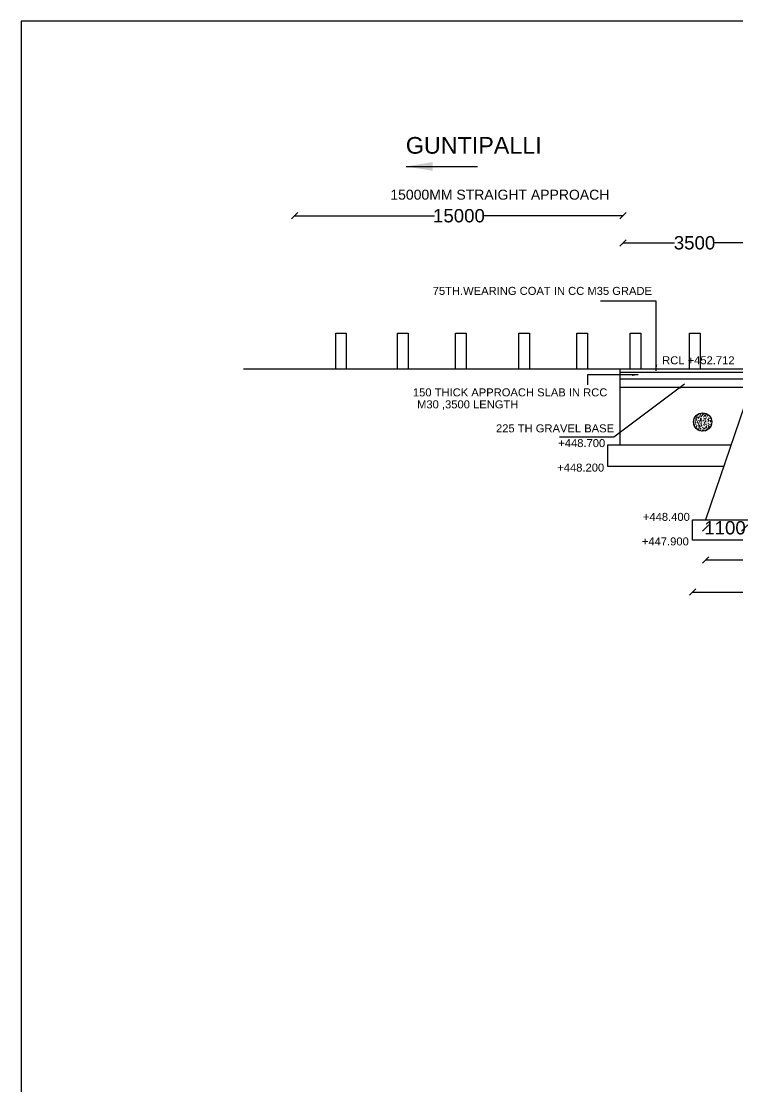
# Model space of a CAD drawing. Header units: millimetres. Extents: x 5124 to 3289338, y 2311 to 45959500.
# Drawn here: x 3241429 to 3252169, y 45943520 to 45959500 of the extents above; entities that cross this region are included whole.
import ezdxf

# ---------------------------------------------------------------- set-up
doc = ezdxf.new("R2010")
doc.units = ezdxf.units.MM
doc.header["$MEASUREMENT"] = 0
doc.layers.add('DRAWING', color=7, linetype='Continuous')
doc.layers.add('TEXT', color=7, linetype='Continuous')
doc.styles.get("Standard").update_dxf_attribs({"font": 'arial.ttf', "height": 200})
doc.dimstyles.get("Standard").update_dxf_attribs({"dimtxt": 200, "dimasz": 110, "dimexe": 0.18, "dimexo": 0.0625, "dimgap": 0.09, "dimtad": 0, "dimtih": 1, "dimtoh": 1, "dimdec": 0, "dimzin": 0, "dimdsep": 46, "dimtxsty": 'Standard', "dimblk": 'OBLIQUE', "dimcen": 0.09, "dimse1": 1, "dimse2": 1, "dimadec": 0, "dimazin": 0, "dimtfac": 1, "dimtdec": 0, "dimtofl": 0, "dimtmove": 0, "dimatfit": 3, "dimfxl": 1, "dimtolj": 1, "dimtzin": 0, "dimarcsym": 0})

# ---------------------------------------------------------------- blocks, each defined once
blk = doc.blocks.new('_Oblique')
at = {"color": 0, "linetype": 'ByBlock', "lineweight": -2}
blk.add_line((-0.5, -0.5), (0.5, 0.5), dxfattribs=at)
blk = doc.blocks.new('*D27')
at = {"layer": 'Defpoints', "color": 0, "transparency": 16777216}
for p in [(3245528, 45956583), (3245528, 45956583), (3250452, 45954285)]:
    blk.add_point(p, dxfattribs=at)
at = {"layer": 'DRAWING', "color": 0, "lineweight": -2, "transparency": 16777216}
for p, q in [((3245528, 45956583), (3247623, 45956583)), ((3250452, 45956583), (3248356, 45956583))]:
    blk.add_line(p, q, dxfattribs=at)
at = {"layer": 'DRAWING', "color": 0, "lineweight": -2, "transparency": 16777216, "xscale": 95, "yscale": 95, "zscale": 95, "rotation": 180}
blk.add_blockref('_Oblique', (3245528, 45956583), dxfattribs=at)
at = {"layer": 'DRAWING', "color": 0, "lineweight": -2, "transparency": 16777216, "xscale": 95, "yscale": 95, "zscale": 95}
blk.add_blockref('_Oblique', (3250452, 45956583), dxfattribs=at)
at = {"layer": 'DRAWING', "color": 0, "transparency": 16777216, "insert": (3247990, 45956583), "char_height": 200, "attachment_point": 5}
blk.add_mtext('\\A1;15000', dxfattribs=at)
blk = doc.blocks.new('*D28')
at = {"layer": 'Defpoints', "color": 0, "transparency": 16777216}
for p in [(3250452, 45956583), (3252592, 45956177), (3252592, 45954823)]:
    blk.add_point(p, dxfattribs=at)
at = {"layer": 'DRAWING', "color": 0, "lineweight": -2, "transparency": 16777216}
for p, q in [((3250452, 45956177), (3251224, 45956177)), ((3252592, 45956177), (3251820, 45956177))]:
    blk.add_line(p, q, dxfattribs=at)
at = {"layer": 'DRAWING', "color": 0, "lineweight": -2, "transparency": 16777216, "xscale": 95, "yscale": 95, "zscale": 95, "rotation": 180}
blk.add_blockref('_Oblique', (3250452, 45956177), dxfattribs=at)
at = {"layer": 'DRAWING', "color": 0, "lineweight": -2, "transparency": 16777216, "xscale": 95, "yscale": 95, "zscale": 95}
blk.add_blockref('_Oblique', (3252592, 45956177), dxfattribs=at)
at = {"layer": 'DRAWING', "color": 0, "transparency": 16777216, "insert": (3251522, 45956177), "char_height": 200, "attachment_point": 5}
blk.add_mtext('\\A1;3500', dxfattribs=at)
blk = doc.blocks.new('*D39')
at = {"layer": 'Defpoints', "color": 0, "transparency": 16777216}
for p in [(3251687, 45952023), (3252272, 45952023), (3252272, 45951902)]:
    blk.add_point(p, dxfattribs=at)
at = {"layer": 'DRAWING', "color": 0, "lineweight": -2, "transparency": 16777216}
for p, q in [((3251687, 45951902), (3251690, 45951902)), ((3252272, 45951902), (3252268, 45951902))]:
    blk.add_line(p, q, dxfattribs=at)
at = {"layer": 'DRAWING', "color": 0, "lineweight": -2, "transparency": 16777216, "xscale": 95, "yscale": 95, "zscale": 95, "rotation": 180}
blk.add_blockref('_Oblique', (3251687, 45951902), dxfattribs=at)
at = {"layer": 'DRAWING', "color": 0, "lineweight": -2, "transparency": 16777216, "xscale": 95, "yscale": 95, "zscale": 95}
blk.add_blockref('_Oblique', (3252272, 45951902), dxfattribs=at)
at = {"layer": 'DRAWING', "color": 0, "transparency": 16777216, "insert": (3251979, 45951902), "char_height": 200, "attachment_point": 5}
blk.add_mtext('\\A1;1100', dxfattribs=at)
blk = doc.blocks.new('*D30')
at = {"layer": 'Defpoints', "color": 0, "transparency": 16777216}
for p in [(3251687, 45952023), (3253503, 45952023), (3253503, 45951422)]:
    blk.add_point(p, dxfattribs=at)
at = {"layer": 'DRAWING', "color": 0, "lineweight": -2, "transparency": 16777216}
for p, q in [((3251687, 45951422), (3252297, 45951422)), ((3253503, 45951422), (3252893, 45951422))]:
    blk.add_line(p, q, dxfattribs=at)
at = {"layer": 'DRAWING', "color": 0, "lineweight": -2, "transparency": 16777216, "xscale": 95, "yscale": 95, "zscale": 95, "rotation": 180}
blk.add_blockref('_Oblique', (3251687, 45951422), dxfattribs=at)
at = {"layer": 'DRAWING', "color": 0, "lineweight": -2, "transparency": 16777216, "xscale": 95, "yscale": 95, "zscale": 95}
blk.add_blockref('_Oblique', (3253503, 45951422), dxfattribs=at)
at = {"layer": 'DRAWING', "color": 0, "transparency": 16777216, "insert": (3252595, 45951422), "char_height": 200, "attachment_point": 5}
blk.add_mtext('\\A1;3200', dxfattribs=at)
blk = doc.blocks.new('*D40')
at = {"layer": 'Defpoints', "color": 0, "transparency": 16777216}
for p in [(3251493, 45951715), (3253698, 45951715), (3251493, 45950939)]:
    blk.add_point(p, dxfattribs=at)
at = {"layer": 'DRAWING', "color": 0, "lineweight": -2, "transparency": 16777216}
for p, q in [((3251493, 45950939), (3252297, 45950939)), ((3253698, 45950939), (3252893, 45950939))]:
    blk.add_line(p, q, dxfattribs=at)
at = {"layer": 'DRAWING', "color": 0, "lineweight": -2, "transparency": 16777216, "xscale": 95, "yscale": 95, "zscale": 95, "rotation": 180}
blk.add_blockref('_Oblique', (3251493, 45950939), dxfattribs=at)
at = {"layer": 'DRAWING', "color": 0, "lineweight": -2, "transparency": 16777216, "xscale": 95, "yscale": 95, "zscale": 95}
blk.add_blockref('_Oblique', (3253698, 45950939), dxfattribs=at)
at = {"layer": 'DRAWING', "color": 0, "transparency": 16777216, "insert": (3252595, 45950939), "char_height": 200, "attachment_point": 5}
blk.add_mtext('\\A1;3800', dxfattribs=at)

msp = doc.modelspace()

# ---------------------------------------------------------------- hatches: boundary and pattern name
at = {"layer": 'DRAWING'}
h = msp.add_hatch(dxfattribs=at)
h.set_pattern_fill('AR-CONC', color=256, scale=10, style=0)
h.set_pattern_definition([(50, (164176.08, -675.72), (71.72601826, -6.2752135), [7.5, -82.5]), (355, (164176.08, -675.72), (-13.87513336, 75.21921337), [6, -66]), (100.4514, (164182.055, -676.244), (57.85093817, 68.94395421), [6.374019, -70.1142112]), (46.1842, (164176.08, -655.72), (106.72410486, -16.55190143), [11.25, -123.75]), (96.6356, (164184.97, -657.1), (93.46627055, 97.4117871), [9.5610288, -105.1713]), (351.1842, (164176.08, -655.72), (93.46619451, 97.4118601), [9, -99]), (21, (164186.08, -660.72), (59.69070521, -40.26188907), [7.5, -82.5]), (326, (164186.08, -660.72), (24.33153319, 72.5150045), [6, -66]), (71.4514, (164191.05, -664.08), (84.02226286, 32.25304967), [6.374019, -70.1142112]), (37.5, (164176.078, -675.722), (1.215985532, 33.289385383), [0, -65.2, 0, -67, 0, -66.25]), (7.5, (164176.078, -675.72), (26.306953744, 39.441171188), [0, -38.2, 0, -63.7, 0, -25.25]), (327.5, (164153.778, -675.722), (53.382243617, -2.255487173), [0, -25, 0, -78, 0, -103.5]), (317.5, (164143.778, -675.72), (58.318616934, 10.010498233), [0, -32.5, 0, -51.8, 0, -73.5])])
h.paths.add_polyline_path([(3251506.6, 45953490.6, 1), (3251780.5, 45953490.6, 1.000001)])
h.paths.add_polyline_path([(3251497, 45953575.5), (3251802.8, 45953575.5), (3251802.8, 45953423.4), (3251497, 45953423.4)], flags=9)

# ---------------------------------------------------------------- linework, layer by layer
at = {"layer": 'Defpoints'}
for points in [[(3250403.5, 45954284.7), (3250403.5, 45953148.6)], [(3251959.9, 45952822.5), (3250223.9, 45952822.5), (3250223.9, 45953148.6), (3252067.4, 45953148.6), (3252067.4, 45953138)]]:
    msp.add_lwpolyline(points, dxfattribs=at)
at = {"layer": 'DRAWING'}
for points in [[(3289337.6, 45959500.3), (3241428.9, 45959500.3), (3241428.9, 45927568.1), (3289337.6, 45927568.1)], [(3246301.1, 45954284.7), (3246141.8, 45954284.7), (3246141.8, 45954823.4), (3246301.1, 45954823.4)], [(3247229.2, 45954284.7), (3247069.8, 45954284.7), (3247069.8, 45954823.4), (3247229.2, 45954823.4)], [(3248096.4, 45954284.7), (3247937, 45954284.7), (3247937, 45954823.4), (3248096.4, 45954823.4)], [(3249046.1, 45954284.7), (3248886.8, 45954284.7), (3248886.8, 45954823.4), (3249046.1, 45954823.4)], [(3249917.5, 45954284.7), (3249758.2, 45954284.7), (3249758.2, 45954823.4), (3249917.5, 45954823.4)], [(3250717.3, 45954284.7), (3250558, 45954284.7), (3250558, 45954823.4), (3250717.3, 45954823.4)], [(3251607.7, 45954284.7), (3251448.3, 45954284.7), (3251448.3, 45954823.4), (3251607.7, 45954823.4)]]:
    msp.add_lwpolyline(points, close=True, dxfattribs=at)
for points in [[(3252272.3, 45954284.7), (3244759.2, 45954284.7)], [(3250403.5, 45954236.5), (3260163, 45954236.5)], [(3252272.1, 45954134.4), (3250403.5, 45954134.4)], [(3252271.9, 45954006.1), (3250403.5, 45954006.1)], [(3252271.6, 45953737.4), (3251687.4, 45952022.6)], [(3251492.7, 45952022.6), (3253697.5, 45952022.6), (3253697.5, 45951715.4), (3251492.7, 45951715.4)], [(3251492.7, 45951715.4), (3251492.7, 45952022.6)]]:
    msp.add_lwpolyline(points, dxfattribs=at)
msp.add_circle((3251643.5, 45953490.6), 137, dxfattribs=at)

# ---------------------------------------------------------------- texts
at = {"layer": 'DRAWING', "insert": (3251522, 45953550.5), "char_height": 100, "width": 483.458, "attachment_point": 1}
msp.add_mtext('M15', dxfattribs=at)
at = {"layer": 'TEXT'}
for s, height, p in [('GUNTIPALLI', 250, (3247193.5, 45957514.7)), ('15000MM STRAIGHT APPROACH', 150, (3246961.7, 45956824.5)), ('75TH.WEARING COAT IN CC M35 GRADE', 120, (3247596.6, 45955396.5)), ('RCL +452.712', 120, (3251036.5, 45954355.6)), ('150 THICK APPROACH SLAB IN RCC', 120, (3247299.8, 45953874.3)), ('M30 ,3500 LENGTH', 120, (3247362.5, 45953694.7)), ('225 TH GRAVEL BASE', 120, (3248545.4, 45953334.7)), (' +448.700', 120, (3249432.5, 45953113.8)), (' +448.200', 120, (3249417.1, 45952745.9)), (' +448.400', 120, (3250701.2, 45952006.8)), (' +447.900', 120, (3250685.9, 45951638.8))]:
    msp.add_text(s, height=height, dxfattribs=at).set_placement(p)

# ---------------------------------------------------------------- dimensions: what is measured, and where the dimension line sits
at = {"layer": 'DRAWING'}
for base, p1, p2, text, picture, middle in [((3245527.6, 45956582.7), (3250451.5, 45954284.7), (3245527.6, 45956582.7), '15000', '*D27', (3247989.6, 45956582.7)), ((3252592.1, 45956177.4), (3250451.5, 45956582.7), (3252592.1, 45954823.4), '3500', '*D28', (3251521.8, 45956177.4)), ((3252271.6, 45951902.4), (3251687.4, 45952022.6), (3252271.6, 45952022.6), '1100', '*D39', (3251979.5, 45951902.4)), ((3253502.7, 45951422.4), (3251687.4, 45952022.6), (3253502.7, 45952022.6), '3200', '*D30', (3252595, 45951422.4)), ((3251492.7, 45950938.6), (3253697.5, 45951715.4), (3251492.7, 45951715.4), '3800', '*D40', (3252595.1, 45950938.6))]:
    dim = msp.add_linear_dim(base=base, p1=p1, p2=p2, text=text, dimstyle='Standard', override={"dimasz": 95, "dimarcsym": 1}, dxfattribs=at)
    dim.commit()
    dim.dimension.update_dxf_attribs({"geometry": picture, "text_midpoint": middle})

# ---------------------------------------------------------------- leaders
for points, override in [([(3247197.7, 45957322.8), (3248270.6, 45957322.8)], {"dimasz": 400, "dimgap": 0.09, "dimtad": 0, "dimarcsym": 1}), ([(3250947.3, 45954257.4), (3250947.3, 45955304.1), (3250113.2, 45955304.1)], {"dimasz": 95, "dimgap": 0.09, "dimtad": 0, "dimarcsym": 1}), ([(3250679.2, 45954196.3), (3249919.5, 45954196.3), (3249919.5, 45954046.7)], {"dimasz": 95, "dimgap": 0.09, "dimtad": 0, "dimarcsym": 1}), ([(3251372.8, 45954056.6), (3250314.2, 45953260.1), (3249495.4, 45953260.1)], {"dimasz": 95, "dimgap": 0.09, "dimtad": 0, "dimarcsym": 1})]:
    msp.add_leader(points, dimstyle='Standard', override=override, dxfattribs=at)

doc.saveas('drawing.dxf')
